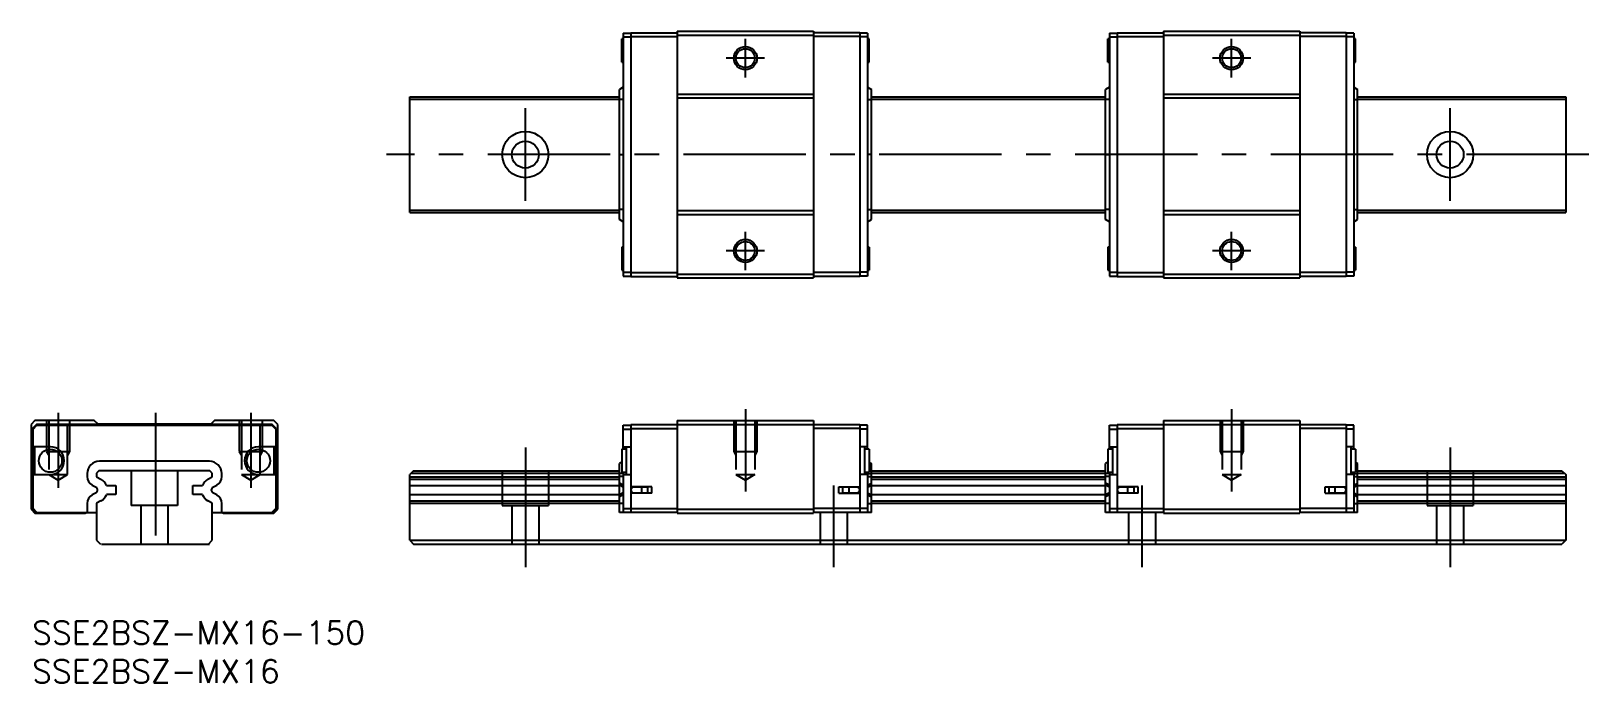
# Model space of a CAD drawing. Extents: x 0 to 202, y -8 to 76.
import ezdxf

# ---------------------------------------------------------------- set-up
doc = ezdxf.new("R2010")
doc.units = 0
doc.header["$LTSCALE"] = 0.5
doc.linetypes.add('CENTER', pattern=[50.8, 31.75, -6.35, 6.35, -6.35])
doc.linetypes.add('DASHED', pattern=[19.05, 12.7, -6.35])
for name, color, linetype in [('MSM_CENTER', 1, 'CENTER'), ('MSM_CONTINUOUS', 7, 'CONTINUOUS'), ('MSM_DASHED', 4, 'DASHED'), ('MSM_NARROW', 5, 'CONTINUOUS'), ('MSM_PART_NUMBER', 7, 'CONTINUOUS')]:
    doc.layers.add(name, color=color, linetype=linetype)
doc.styles.get("Standard").update_dxf_attribs({"font": 'txt.shx', "height": 3, "bigfont": 'bigfont.shx'})

# ---------------------------------------------------------------- blocks, each defined once
blk = doc.blocks.new('*U2')
at = {"layer": 'MSM_PART_NUMBER'}
blk.add_text('SSE2BSZ-MX16-150', height=3, dxfattribs=at).set_placement((0, -3))
blk = doc.blocks.new('*U3')
at = {"layer": 'MSM_PART_NUMBER'}
blk.add_text('SSE2BSZ-MX16', height=3, dxfattribs=at).set_placement((0, -8))

msp = doc.modelspace()

# ---------------------------------------------------------------- linework, layer by layer
at = {"layer": 'MSM_CENTER'}
for p, q in [((92.55, 70.5), (92.55, 75.5)), ((155.65, 70.5), (155.65, 75.5)), ((95.05, 73), (90.05, 73)), ((158.15, 73), (153.15, 73)), ((64, 54.5), (64, 66.5)), ((184, 54.5), (184, 66.5)), ((202, 60.5), (46, 60.5)), ((92.55, 45.5), (92.55, 50.5)), ((155.65, 45.5), (155.65, 50.5)), ((95.05, 48), (90.05, 48)), ((158.15, 48), (153.15, 48)), ((3.37, 27), (3.37, 17.29)), ((16, 27), (16, 8.5)), ((28.37, 27), (28.37, 17.29)), ((92.55, 27.5), (92.55, 16.79)), ((155.65, 27.5), (155.65, 16.79)), ((64, 22.5), (64, 7)), ((184, 22.5), (184, 7)), ((104, 17.6), (104, 7)), ((144, 17.6), (144, 7))]:
    msp.add_line(p, q, dxfattribs=at)
at = {"layer": 'MSM_CONTINUOUS'}
for p, q in [((76.7, 75.5), (76.5, 75.5)), ((76.5, 72.5), (76.5, 75.5)), ((76.7, 76.25), (76.7, 44.75)), ((76.7, 76.25), (77.7, 76.25)), ((76.7, 75.75), (77.7, 75.75)), ((77.7, 76.3), (77.7, 44.7)), ((77.7, 76.3), (83.7, 76.3)), ((77.7, 75.8), (83.7, 75.8)), ((83.7, 76.5), (101.4, 76.5)), ((83.7, 76.5), (83.7, 44.5)), ((83.7, 76), (101.4, 76)), ((101.4, 76.5), (101.4, 44.5)), ((107.4, 76.3), (101.4, 76.3)), ((107.4, 75.8), (101.4, 75.8)), ((107.4, 76.3), (107.4, 44.7)), ((108.4, 76.25), (107.4, 76.25)), ((108.4, 75.75), (107.4, 75.75)), ((108.4, 76.25), (108.4, 44.75)), ((108.6, 75.5), (108.4, 75.5)), ((108.6, 72.5), (108.6, 75.5)), ((139.8, 75.5), (139.6, 75.5)), ((139.6, 72.5), (139.6, 75.5)), ((139.8, 76.25), (139.8, 44.75)), ((139.8, 76.25), (140.8, 76.25)), ((139.8, 75.75), (140.8, 75.75)), ((140.8, 76.3), (140.8, 44.7)), ((140.8, 76.3), (146.8, 76.3)), ((140.8, 75.8), (146.8, 75.8)), ((146.8, 76.5), (146.8, 44.5)), ((146.8, 76.5), (164.5, 76.5)), ((146.8, 76), (164.5, 76)), ((164.5, 76.5), (164.5, 44.5)), ((170.5, 76.3), (164.5, 76.3)), ((170.5, 75.8), (164.5, 75.8)), ((170.5, 76.3), (170.5, 44.7)), ((171.5, 76.25), (170.5, 76.25)), ((171.5, 75.75), (170.5, 75.75)), ((171.5, 76.25), (171.5, 44.75)), ((171.7, 75.5), (171.5, 75.5)), ((171.7, 72.5), (171.7, 75.5)), ((76.5, 72.5), (76.7, 72.5)), ((108.4, 72.5), (108.6, 72.5)), ((139.6, 72.5), (139.8, 72.5)), ((171.5, 72.5), (171.7, 72.5)), ((76.7, 69.23), (76.2, 68.93)), ((76.2, 52.07), (76.2, 68.93)), ((108.4, 69.23), (108.9, 68.93)), ((108.9, 52.07), (108.9, 68.93)), ((139.8, 69.23), (139.3, 68.93)), ((139.3, 52.07), (139.3, 68.93)), ((171.5, 69.23), (172, 68.93)), ((172, 52.07), (172, 68.93)), ((49, 68), (76.2, 68)), ((49, 53), (49, 68)), ((49, 67.7), (76.2, 67.7)), ((76.7, 67.63), (76.2, 67.63)), ((101.4, 68.3), (83.7, 68.3)), ((101.4, 67.8), (83.7, 67.8)), ((108.4, 67.63), (108.9, 67.63)), ((108.9, 68), (139.3, 68)), ((108.9, 67.7), (139.3, 67.7)), ((139.8, 67.63), (139.3, 67.63)), ((164.5, 68.3), (146.8, 68.3)), ((164.5, 67.8), (146.8, 67.8)), ((171.5, 67.63), (172, 67.63)), ((172, 68), (199, 68)), ((172, 67.7), (199, 67.7)), ((199, 68), (199, 53)), ((76.2, 60.5), (76.7, 60.5)), ((108.9, 60.5), (108.4, 60.5)), ((139.3, 60.5), (139.8, 60.5)), ((172, 60.5), (171.5, 60.5)), ((49, 53.3), (76.2, 53.3)), ((49, 53), (76.2, 53)), ((76.7, 53.37), (76.2, 53.37)), ((101.4, 53.2), (83.7, 53.2)), ((101.4, 52.7), (83.7, 52.7)), ((108.4, 53.37), (108.9, 53.37)), ((108.9, 53.3), (139.3, 53.3)), ((108.9, 53), (139.3, 53)), ((139.8, 53.37), (139.3, 53.37)), ((164.5, 53.2), (146.8, 53.2)), ((164.5, 52.7), (146.8, 52.7)), ((171.5, 53.37), (172, 53.37)), ((172, 53.3), (199, 53.3)), ((172, 53), (199, 53)), ((76.7, 51.77), (76.2, 52.07)), ((108.4, 51.77), (108.9, 52.07)), ((139.8, 51.77), (139.3, 52.07)), ((171.5, 51.77), (172, 52.07)), ((76.5, 48.5), (76.5, 45.5)), ((76.7, 48.5), (76.5, 48.5)), ((108.6, 48.5), (108.4, 48.5)), ((108.6, 48.5), (108.6, 45.5)), ((139.6, 48.5), (139.6, 45.5)), ((139.8, 48.5), (139.6, 48.5)), ((171.7, 48.5), (171.5, 48.5)), ((171.7, 48.5), (171.7, 45.5)), ((76.5, 45.5), (76.7, 45.5)), ((76.7, 45.25), (77.7, 45.25)), ((76.7, 44.75), (77.7, 44.75)), ((77.7, 45.2), (83.7, 45.2)), ((77.7, 44.7), (83.7, 44.7)), ((83.7, 45), (101.4, 45)), ((83.7, 44.5), (101.4, 44.5)), ((107.4, 45.2), (101.4, 45.2)), ((107.4, 44.7), (101.4, 44.7)), ((108.4, 45.25), (107.4, 45.25)), ((108.4, 44.75), (107.4, 44.75)), ((108.4, 45.5), (108.6, 45.5)), ((139.6, 45.5), (139.8, 45.5)), ((139.8, 45.25), (140.8, 45.25)), ((139.8, 44.75), (140.8, 44.75)), ((140.8, 45.2), (146.8, 45.2)), ((140.8, 44.7), (146.8, 44.7)), ((146.8, 45), (164.5, 45)), ((146.8, 44.5), (164.5, 44.5)), ((170.5, 45.2), (164.5, 45.2)), ((170.5, 44.7), (164.5, 44.7)), ((171.5, 45.25), (170.5, 45.25)), ((171.5, 44.75), (170.5, 44.75)), ((171.5, 45.5), (171.7, 45.5)), ((0.37, 26), (-0.13, 25.5)), ((-0.13, 25.5), (-0.13, 14.5)), ((0.57, 25.5), (0.07, 25)), ((0.07, 25), (0.07, 14.6)), ((0.12, 24.9), (0.62, 25.4)), ((0.12, 22.6), (0.12, 24.9)), ((8.07, 26), (0.37, 26)), ((31.17, 25.5), (0.57, 25.5)), ((0.62, 25.4), (31.12, 25.4)), ((8.57, 25.55), (8.07, 26)), ((23.17, 25.55), (8.57, 25.55)), ((23.67, 26), (23.17, 25.55)), ((31.37, 26), (23.67, 26)), ((31.12, 25.4), (31.62, 24.9)), ((31.67, 25), (31.17, 25.5)), ((31.87, 25.5), (31.37, 26)), ((31.62, 24.9), (31.62, 22.6)), ((31.67, 14.6), (31.67, 25)), ((31.87, 14.5), (31.87, 25.5)), ((76.7, 22.3), (76.7, 25.4)), ((76.7, 25.4), (77.7, 25.4)), ((76.7, 24.9), (77.7, 24.9)), ((77.7, 25.5), (107.4, 25.5)), ((77.7, 25.5), (77.7, 14.1)), ((77.7, 25), (83.7, 25)), ((83.7, 26), (101.4, 26)), ((83.7, 26), (83.7, 14)), ((101.4, 26), (101.4, 14)), ((107.4, 25), (101.4, 25)), ((107.4, 25.5), (107.4, 14.1)), ((108.4, 25.4), (107.4, 25.4)), ((108.4, 24.9), (107.4, 24.9)), ((108.4, 22.3), (108.4, 25.4)), ((139.8, 22.3), (139.8, 25.4)), ((139.8, 25.4), (140.8, 25.4)), ((139.8, 24.9), (140.8, 24.9)), ((140.8, 25.5), (140.8, 14.1)), ((140.8, 25.5), (170.5, 25.5)), ((140.8, 25), (146.8, 25)), ((146.8, 26), (146.8, 14)), ((146.8, 26), (164.5, 26)), ((164.5, 26), (164.5, 14)), ((170.5, 25), (164.5, 25)), ((170.5, 25.5), (170.5, 14.1)), ((171.5, 25.4), (170.5, 25.4)), ((171.5, 24.9), (170.5, 24.9)), ((171.5, 22.3), (171.5, 25.4)), ((2.37, 22.6), (0.12, 22.6)), ((0.32, 22.6), (0.32, 19)), ((31.62, 22.6), (29.37, 22.6)), ((31.42, 19), (31.42, 22.6)), ((76.5, 22.3), (76.5, 19.3)), ((77.1, 22.3), (76.5, 22.3)), ((76.7, 22.6), (77.7, 22.6)), ((77.1, 22.6), (77.1, 19)), ((108.4, 22.6), (107.4, 22.6)), ((108, 22.6), (108, 19)), ((108.6, 22.3), (108, 22.3)), ((108.6, 22.3), (108.6, 19.3)), ((139.6, 22.3), (139.6, 19.3)), ((140.2, 22.3), (139.6, 22.3)), ((139.8, 22.6), (140.8, 22.6)), ((140.2, 22.6), (140.2, 19)), ((171.5, 22.6), (170.5, 22.6)), ((171.1, 22.6), (171.1, 19)), ((171.7, 22.3), (171.1, 22.3)), ((171.7, 22.3), (171.7, 19.3)), ((23, 20.73), (8.74, 20.73)), ((76.5, 20.61), (76.2, 20.43)), ((76.2, 14.1), (76.2, 20.43)), ((108.6, 20.61), (108.9, 20.43)), ((108.9, 14.1), (108.9, 20.43)), ((139.6, 20.61), (139.3, 20.43)), ((139.3, 14.1), (139.3, 20.43)), ((171.7, 20.61), (172, 20.43)), ((172, 14.1), (172, 20.43)), ((0.12, 19), (2.37, 19)), ((0.12, 14.6), (0.12, 19)), ((7.14, 19.13), (7.14, 18.76)), ((8.67, 19.5), (8.37, 19.2)), ((8.37, 19.2), (8.37, 18.72)), ((8.37, 18.72), (8.93, 18.4)), ((23.07, 19.5), (8.67, 19.5)), ((22.81, 18.4), (23.37, 18.72)), ((23.37, 19.2), (23.07, 19.5)), ((23.37, 18.72), (23.37, 19.2)), ((24.6, 18.76), (24.6, 19.13)), ((29.37, 19), (31.62, 19)), ((31.62, 19), (31.62, 14.6)), ((49.5, 19.5), (49, 19)), ((49, 10.5), (49, 19)), ((49, 18.72), (76.2, 18.72)), ((49, 18.4), (76.2, 18.4)), ((49.2, 19.2), (76.2, 19.2)), ((49.5, 19.5), (76.2, 19.5)), ((76.7, 19.13), (76.2, 19.13)), ((76.7, 18.76), (76.2, 18.76)), ((76.5, 19.3), (77.1, 19.3)), ((76.7, 19.3), (76.7, 14.1)), ((76.7, 19), (77.7, 19)), ((108.4, 19), (107.4, 19)), ((108, 19.3), (108.6, 19.3)), ((108.4, 19.3), (108.4, 14.1)), ((108.4, 19.13), (108.9, 19.13)), ((108.4, 18.76), (108.9, 18.76)), ((108.9, 19.5), (139.3, 19.5)), ((108.9, 19.2), (139.3, 19.2)), ((108.9, 18.72), (139.3, 18.72)), ((108.9, 18.4), (139.3, 18.4)), ((139.8, 19.13), (139.3, 19.13)), ((139.8, 18.76), (139.3, 18.76)), ((139.6, 19.3), (140.2, 19.3)), ((139.8, 19.3), (139.8, 14.1)), ((139.8, 19), (140.8, 19)), ((171.5, 19), (170.5, 19)), ((171.1, 19.3), (171.7, 19.3)), ((171.5, 19.3), (171.5, 14.1)), ((171.5, 19.13), (172, 19.13)), ((171.5, 18.76), (172, 18.76)), ((172, 19.5), (198.5, 19.5)), ((172, 19.2), (198.8, 19.2)), ((172, 18.72), (199, 18.72)), ((172, 18.4), (199, 18.4)), ((198.5, 19.5), (199, 19)), ((199, 19), (199, 10.5)), ((7.79, 17.64), (8.3, 17.35)), ((8.3, 16.65), (7.79, 16.36)), ((9.66, 17.6), (10.87, 17.6)), ((10.87, 16.4), (9.66, 16.4)), ((10.87, 17.6), (10.87, 16.4)), ((20.87, 16.4), (20.87, 17.6)), ((20.87, 17.6), (22.09, 17.6)), ((22.09, 16.4), (20.87, 16.4)), ((23.45, 17.35), (23.95, 17.64)), ((23.95, 16.36), (23.45, 16.65)), ((49, 17.6), (76.2, 17.6)), ((49, 16.4), (76.2, 16.4)), ((76.7, 17.64), (76.2, 17.9)), ((76.7, 17.35), (76.2, 17.61)), ((76.7, 16.65), (76.2, 16.39)), ((76.7, 16.36), (76.2, 16.1)), ((80.4, 17.4), (77.7, 17.4)), ((80.4, 16.6), (77.7, 16.6)), ((79.9, 17.35), (78.05, 17.35)), ((78.05, 16.65), (79.9, 16.65)), ((78.5, 17.35), (78.5, 17.4)), ((78.5, 16.6), (78.5, 16.65)), ((78.96, 17.35), (78.96, 17.4)), ((78.96, 16.6), (78.96, 16.65)), ((79.1, 16.65), (79.1, 17.35)), ((79.9, 16.65), (79.9, 17.35)), ((80.4, 16.6), (80.4, 17.4)), ((104.7, 17.4), (107.4, 17.4)), ((104.7, 16.6), (104.7, 17.4)), ((104.7, 16.6), (107.4, 16.6)), ((105.2, 16.65), (105.2, 17.35)), ((107.05, 17.35), (105.2, 17.35)), ((105.2, 16.65), (107.05, 16.65)), ((106, 16.65), (106, 17.35)), ((106.14, 17.35), (106.14, 17.4)), ((106.14, 16.6), (106.14, 16.65)), ((106.6, 17.35), (106.6, 17.4)), ((106.6, 16.6), (106.6, 16.65)), ((108.4, 17.64), (108.9, 17.9)), ((108.4, 17.35), (108.9, 17.61)), ((108.4, 16.65), (108.9, 16.39)), ((108.4, 16.36), (108.9, 16.1)), ((108.9, 17.6), (139.3, 17.6)), ((108.9, 16.4), (139.3, 16.4)), ((139.8, 17.64), (139.3, 17.9)), ((139.8, 17.35), (139.3, 17.61)), ((139.8, 16.65), (139.3, 16.39)), ((139.8, 16.36), (139.3, 16.1)), ((143.5, 17.4), (140.8, 17.4)), ((143.5, 16.6), (140.8, 16.6)), ((143, 17.35), (141.15, 17.35)), ((141.15, 16.65), (143, 16.65)), ((141.6, 17.35), (141.6, 17.4)), ((141.6, 16.6), (141.6, 16.65)), ((142.06, 17.35), (142.06, 17.4)), ((142.06, 16.6), (142.06, 16.65)), ((142.2, 16.65), (142.2, 17.35)), ((143, 16.65), (143, 17.35)), ((143.5, 16.6), (143.5, 17.4)), ((167.8, 16.6), (167.8, 17.4)), ((167.8, 17.4), (170.5, 17.4)), ((167.8, 16.6), (170.5, 16.6)), ((168.3, 16.65), (168.3, 17.35)), ((170.15, 17.35), (168.3, 17.35)), ((168.3, 16.65), (170.15, 16.65)), ((169.1, 16.65), (169.1, 17.35)), ((169.24, 17.35), (169.24, 17.4)), ((169.24, 16.6), (169.24, 16.65)), ((169.7, 17.35), (169.7, 17.4)), ((169.7, 16.6), (169.7, 16.65)), ((171.5, 17.64), (172, 17.9)), ((171.5, 17.35), (172, 17.61)), ((171.5, 16.65), (172, 16.39)), ((171.5, 16.36), (172, 16.1)), ((172, 17.6), (199, 17.6)), ((172, 16.4), (199, 16.4)), ((-0.13, 14.5), (0.37, 14)), ((0.07, 14.6), (0.57, 14.1)), ((0.62, 14.1), (0.12, 14.6)), ((7.14, 15.24), (7.14, 14.1)), ((8.93, 15.6), (8.37, 15.28)), ((8.37, 15.28), (8.37, 10.5)), ((23.37, 15.28), (22.81, 15.6)), ((23.37, 10.5), (23.37, 15.28)), ((24.6, 14.1), (24.6, 15.24)), ((31.62, 14.6), (31.12, 14.1)), ((31.17, 14.1), (31.67, 14.6)), ((31.37, 14), (31.87, 14.5)), ((49, 15.6), (76.2, 15.6)), ((49, 15.28), (76.2, 15.28)), ((76.7, 15.24), (76.2, 15.24)), ((76.7, 14.6), (83.7, 14.6)), ((83.7, 14.5), (101.4, 14.5)), ((108.4, 14.6), (101.4, 14.6)), ((108.4, 15.24), (108.9, 15.24)), ((108.9, 15.6), (139.3, 15.6)), ((108.9, 15.28), (139.3, 15.28)), ((139.8, 15.24), (139.3, 15.24)), ((139.8, 14.6), (146.8, 14.6)), ((146.8, 14.5), (164.5, 14.5)), ((171.5, 14.6), (164.5, 14.6)), ((171.5, 15.24), (172, 15.24)), ((172, 15.6), (199, 15.6)), ((172, 15.28), (199, 15.28)), ((0.37, 14), (6.9, 14)), ((0.57, 14.1), (8.37, 14.1)), ((6.9, 14), (7.12, 14.1)), ((23.37, 14.1), (31.17, 14.1)), ((24.63, 14.1), (24.85, 14)), ((24.85, 14), (31.37, 14)), ((83.7, 14.1), (76.2, 14.1)), ((83.7, 14), (101.4, 14)), ((108.9, 14.1), (101.4, 14.1)), ((146.8, 14.1), (139.3, 14.1)), ((146.8, 14), (164.5, 14)), ((172, 14.1), (164.5, 14.1)), ((8.37, 10.5), (8.87, 10)), ((22.87, 10), (23.37, 10.5)), ((49, 10.5), (199, 10.5)), ((49, 10.5), (49.5, 10)), ((199, 10.5), (198.5, 10)), ((9, 10), (23, 10)), ((49.5, 10), (198.5, 10))]:
    msp.add_line(p, q, dxfattribs=at)
for centre, radius in [((92.55, 73), 1.23), ((155.65, 73), 1.23), ((64, 60.5), 3), ((184, 60.5), 3), ((64, 60.5), 1.75), ((184, 60.5), 1.75), ((92.55, 48), 1.23), ((155.65, 48), 1.23), ((2.37, 20.8), 1.5), ((29.37, 20.8), 1.5)]:
    msp.add_circle(centre, radius, dxfattribs=at)
for centre, radius, start, end in [((2.37, 20.8), 1.8, 270, 90), ((29.37, 20.8), 1.8, 90, 270), ((8.74, 19.13), 1.6, 90, 180), ((23, 19.13), 1.6, 0, 90), ((8.44, 18.76), 1.3, 180, 239.9972), ((8.06, 16.88), 1.75, 24.1151, 60.0008), ((23.69, 16.88), 1.75, 119.9992, 155.8849), ((23.3, 18.76), 1.3, 300.0028, 0), ((8.44, 15.24), 1.3, 120.0028, 180), ((8.1, 17), 0.4, 300.0028, 59.9972), ((8.06, 17.11), 1.75, 299.9992, 335.8849), ((23.69, 17.11), 1.75, 204.1151, 240.0008), ((23.65, 17), 0.4, 120.0028, 239.9972), ((23.3, 15.24), 1.3, 0, 59.9972), ((78.05, 17), 0.35, 90, 270), ((107.05, 17), 0.35, 270, 90), ((141.15, 17), 0.35, 90, 270), ((170.15, 17), 0.35, 270, 90)]:
    msp.add_arc(centre, radius, start, end, dxfattribs=at)
at = {"layer": 'MSM_DASHED'}
for p, q in [((1.87, 26), (1.87, 22)), ((2.15, 26), (2.15, 19)), ((4.6, 19), (4.6, 26)), ((4.87, 26), (4.87, 22)), ((26.87, 26), (26.87, 22)), ((27.15, 26), (27.15, 19)), ((29.6, 19), (29.6, 26)), ((29.87, 26), (29.87, 22)), ((91.05, 26), (91.05, 22)), ((91.32, 26), (91.32, 19)), ((93.78, 26), (93.78, 19)), ((94.05, 26), (94.05, 22)), ((154.15, 26), (154.15, 22)), ((154.42, 26), (154.42, 19)), ((156.88, 26), (156.88, 19)), ((157.15, 26), (157.15, 22)), ((1.87, 22), (4.87, 22)), ((1.87, 22), (2.15, 21.53)), ((4.87, 22), (4.6, 21.53)), ((26.87, 22), (29.87, 22)), ((26.87, 22), (27.15, 21.53)), ((29.87, 22), (29.6, 21.53)), ((91.05, 22), (91.32, 21.53)), ((91.05, 22), (94.05, 22)), ((94.05, 22), (93.78, 21.53)), ((154.15, 22), (154.42, 21.53)), ((154.15, 22), (157.15, 22)), ((157.15, 22), (156.88, 21.53)), ((2.15, 19), (3.37, 18.29)), ((2.15, 19), (4.6, 19)), ((3.37, 18.29), (4.6, 19)), ((12.87, 19.5), (12.87, 15)), ((18.87, 19.5), (18.87, 15)), ((27.15, 19), (28.37, 18.29)), ((27.15, 19), (29.6, 19)), ((28.37, 18.29), (29.6, 19)), ((61, 19.5), (61, 15)), ((67, 19.5), (67, 15)), ((91.32, 19), (93.78, 19)), ((91.32, 19), (92.55, 18.29)), ((93.78, 19), (92.55, 18.29)), ((154.42, 19), (156.88, 19)), ((154.42, 19), (155.65, 18.29)), ((156.88, 19), (155.65, 18.29)), ((181, 19.5), (181, 15)), ((187, 19.5), (187, 15)), ((18.87, 15), (12.87, 15)), ((14.12, 15), (14.12, 10)), ((17.62, 15), (17.62, 10)), ((61, 15), (67, 15)), ((62.25, 15), (62.25, 10)), ((65.75, 15), (65.75, 10)), ((181, 15), (187, 15)), ((182.25, 15), (182.25, 10)), ((185.75, 15), (185.75, 10)), ((102.25, 14), (102.25, 10)), ((105.75, 14), (105.75, 10)), ((142.25, 14), (142.25, 10)), ((145.75, 14), (145.75, 10))]:
    msp.add_line(p, q, dxfattribs=at)
at = {"layer": 'MSM_NARROW'}
for centre in [(92.55, 73), (155.65, 73), (92.55, 48), (155.65, 48)]:
    msp.add_circle(centre, 1.5, dxfattribs=at)

# ---------------------------------------------------------------- block references
at = {"layer": 'MSM_CONTINUOUS'}
for name in ['*U2', '*U3']:
    msp.add_blockref(name, (0, 0), dxfattribs=at)

doc.saveas('drawing.dxf')
